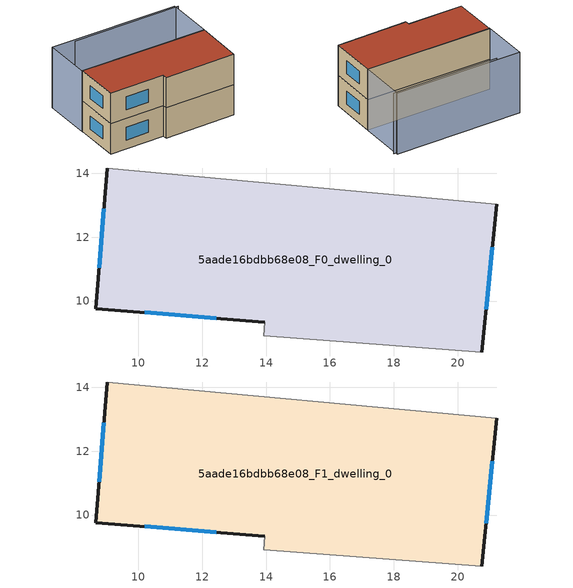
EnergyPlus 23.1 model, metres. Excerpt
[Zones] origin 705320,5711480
5aade16bdbb68e08_F0_dwelling_0
 floor ground (EU_floor_Construction): 21.22,13.02 20.76,8.41 13.93,8.92 13.96,9.34 8.67,9.76 9.02,14.17 z0
 wall outside (EU_wall_Construction): 20.76,8.41 21.22,13.02 / 9.02,14.17 8.67,9.76 13.96,9.34 z0:3
 wall adiabatic (EU_wall_Construction): 21.22,13.02 9.02,14.17 / 13.96,9.34 13.93,8.92 20.76,8.41 z0:3
 window (EU_Window_Construction): 20.89,9.74 21.09,11.69 / 10.2,9.64 12.43,9.47 / 8.92,12.89 8.77,11.04 z0.87:2.13
5aade16bdbb68e08_F1_dwelling_0
 floor to 5aade16bdbb68e08_F0_dwelling_0 (EU_floor_Construction): 21.22,13.02 20.75,8.41 13.93,8.92 13.96,9.34 8.67,9.76 9.02,14.17 z3
 wall outside (EU_wall_Construction): 20.76,8.41 21.22,13.02 / 9.02,14.17 8.67,9.76 13.96,9.34 z3:6
 wall adiabatic (EU_wall_Construction): 21.22,13.02 9.02,14.17 / 13.96,9.34 13.93,8.92 20.76,8.41 z3:6
 window (EU_Window_Construction): 20.89,9.74 21.09,11.69 / 10.2,9.64 12.43,9.47 / 8.92,12.89 8.77,11.04 z3.87:5.13
 roof outside (EU_roof_Construction): 20.76,8.41 21.22,13.02 9.02,14.17 8.67,9.76 13.96,9.34 13.93,8.92 z6
shading: 21.82,17.42 11.49,18.31 / 21.63,17.63 21.22,13.02 / 21.22,13.02 8.98,14.12 / 8.98,14.12 9.39,18.72 / 9.39,18.72 21.63,17.63 z0:6
[Building]
EU S2 Campaign: North Axis=0; Terrain=City; Solar Distribution=FullExterior
[Site:Location]
London: Latitude=51.5; Longitude=-0.5; Time Zone=0; Elevation=25
[SizingPeriod:WeatherFileDays]
AnnualSizingPeriod: Begin Month=1; Begin Day of Month=1; End Month=12; End Day of Month=31; Day of Week for Start Day=Monday; Use Weather File Daylight Saving Period=No; Use Weather File Rain and Snow Indicators=No
[MATERIAL]
EU_InternalMass_Material: Roughness=MediumRough; Thickness=0.1; Conductivity=1; Density=1800; Specific Heat=900; Thermal Absorptance=0.9; Solar Absorptance=0.7; Visible Absorptance=0.7
[MATERIAL:NOMASS] Roughness=MediumRough; Thermal Absorptance=0.9; Solar Absorptance=0.7; Visible Absorptance=0.7
Name | Thermal Resistance
EU_wall_NoMass | 0.724719
EU_roof_NoMass | 2.98947
EU_floor_NoMass | 2.39157
[WINDOWMATERIAL:SIMPLEGLAZINGSYSTEM]
EU_Window_SimpleGlazing: UFactor=2.63425; Solar Heat Gain Coefficient=0.76; Visible Transmittance=0.76
[CONSTRUCTION]
EU_wall_Construction: EU_wall_NoMass
EU_roof_Construction: EU_roof_NoMass
EU_floor_Construction: EU_floor_NoMass
EU_Window_Construction: EU_Window_SimpleGlazing
EU_InternalMass_Construction: EU_InternalMass_Material
[ZONE] Type=1; Multiplier=1; Ceiling Height=autocalculate; Floor Area=autocalculate; Part of Total Floor Area=Yes
Name | Volume
5aade16bdbb68e08_F0_dwelling_0 | 167.005
5aade16bdbb68e08_F1_dwelling_0 | 167.006
[INTERNALMASS] Construction=EU_InternalMass_Construction; Surface Area=55.6686
Name | Zone or ZoneList
5aade16bdbb68e08_F0_dwelling_0_EU_InternalMass | 5aade16bdbb68e08_F0_dwelling_0
5aade16bdbb68e08_F1_dwelling_0_EU_InternalMass | 5aade16bdbb68e08_F1_dwelling_0
[OTHEREQUIPMENT] Fuel Type=Electricity; Design Level Calculation Method=Watts/Area; Power per Zone Floor Area=1; Fraction Latent=0; Fraction Radiant=0; Fraction Lost=0; Carbon Dioxide Generation Rate=0; EndUse Subcategory=EU_Step8_InternalGains
Name | Zone or ZoneList or Space or SpaceList | Schedule
EU_Step8_InternalGain_5aade16bdbb68e08_F0_dwelling_0_f000 | 5aade16bdbb68e08_F0_dwelling_0 | EU_Step8_GainSchedule_5aade16bdbb68e08_F0_dwelling_0_f000
EU_Step8_InternalGain_5aade16bdbb68e08_F1_dwelling_0_f000 | 5aade16bdbb68e08_F1_dwelling_0 | EU_Step8_GainSchedule_5aade16bdbb68e08_F1_dwelling_0_f000
[ZONEVENTILATION:DESIGNFLOWRATE] Schedule=EU_AlwaysOn; Design Flow Rate Calculation Method=AirChanges/Hour; Air Changes per Hour=0.418135; Ventilation Type=Natural; Fan Pressure Rise=0; Fan Total Efficiency=1; Constant Term Coefficient=1; Temperature Term Coefficient=0; Velocity Term Coefficient=0; Velocity Squared Term Coefficient=0; Minimum Indoor Temperature=-100; Maximum Indoor Temperature=100; Delta Temperature=-100; Minimum Outdoor Temperature=-100; Maximum Outdoor Temperature=100; Maximum Wind Speed=40
Name | Zone or ZoneList or Space or SpaceList
EU_ConstantAir_5aade16bdbb68e08_F0_dwelling_0 | 5aade16bdbb68e08_F0_dwelling_0
EU_ConstantAir_5aade16bdbb68e08_F1_dwelling_0 | 5aade16bdbb68e08_F1_dwelling_0
[HVACTEMPLATE:THERMOSTAT] Constant Heating Setpoint=20; Constant Cooling Setpoint=50
EU_HeatOnly_5aade16bdbb68e08_F0_dwelling_0; EU_HeatOnly_5aade16bdbb68e08_F1_dwelling_0
[HVACTEMPLATE:ZONE:IDEALLOADSAIRSYSTEM] System Availability Schedule=EU_AlwaysOn; Maximum Heating Supply Air Temperature=50; Minimum Cooling Supply Air Temperature=13; Maximum Heating Supply Air Humidity Ratio=0.0156; Minimum Cooling Supply Air Humidity Ratio=0.0077; Heating Limit=NoLimit; Cooling Limit=NoLimit; Heating Availability Schedule=EU_AlwaysOn; Cooling Availability Schedule=EU_CoolingOff; Dehumidification Control Type=ConstantSensibleHeatRatio; Cooling Sensible Heat Ratio=0.7; Dehumidification Setpoint=60; Humidification Control Type=None; Humidification Setpoint=30; Outdoor Air Method=None; Outdoor Air Flow Rate per Person=0.00944; Outdoor Air Flow Rate per Zone Floor Area=0; Outdoor Air Flow Rate per Zone=0; Demand Controlled Ventilation Type=None; Outdoor Air Economizer Type=NoEconomizer; Heat Recovery Type=None; Sensible Heat Recovery Effectiveness=0.7; Latent Heat Recovery Effectiveness=0.65
Name | Template Thermostat
5aade16bdbb68e08_F0_dwelling_0 | EU_HeatOnly_5aade16bdbb68e08_F0_dwelling_0
5aade16bdbb68e08_F1_dwelling_0 | EU_HeatOnly_5aade16bdbb68e08_F1_dwelling_0
[SIZING:ZONE] Zone Cooling Design Supply Air Temperature Input Method=SupplyAirTemperature; Zone Cooling Design Supply Air Temperature=13; Zone Heating Design Supply Air Temperature Input Method=SupplyAirTemperature; Zone Heating Design Supply Air Temperature=50; Zone Cooling Design Supply Air Humidity Ratio=0.008; Zone Heating Design Supply Air Humidity Ratio=0.008; Cooling Design Air Flow Method=DesignDay; Cooling Design Air Flow Rate=0; Cooling Minimum Air Flow per Zone Floor Area=0.000762; Cooling Minimum Air Flow=0; Cooling Minimum Air Flow Fraction=0.2; Heating Design Air Flow Method=DesignDay; Heating Design Air Flow Rate=0; Heating Maximum Air Flow per Zone Floor Area=0.002032; Heating Maximum Air Flow=0.141576; Heating Maximum Air Flow Fraction=0.3; Account for Dedicated Outdoor Air System=No; Dedicated Outdoor Air System Control Strategy=NeutralSupplyAir; Dedicated Outdoor Air Low Setpoint Temperature for Design=autosize; Dedicated Outdoor Air High Setpoint Temperature for Design=autosize; Zone Load Sizing Method=Sensible Load Only No Latent Load; Zone Latent Cooling Design Supply Air Humidity Ratio Input Method=HumidityRatioDifference; Zone Cooling Design Supply Air Humidity Ratio Difference=0.005; Zone Latent Heating Design Supply Air Humidity Ratio Input Method=HumidityRatioDifference; Zone Humidification Design Supply Air Humidity Ratio Difference=0.005
5aade16bdbb68e08_F0_dwelling_0; 5aade16bdbb68e08_F1_dwelling_0
[SCHEDULE:CONSTANT]
Name | Hourly Value
EU_AlwaysOn | 1
EU_CoolingOff | 0
[SCHEDULE:FILE] Column Number=1; Rows to Skip at Top=0; Number of Hours of Data=8760; Column Separator=Comma; Interpolate to Timestep=No; Minutes per Item=60; Adjust Schedule for Daylight Savings=Yes
Name | File
EU_Step8_GainSchedule_5aade16bdbb68e08_F0_dwelling_0_f000 | ../../schedules/5aade16bdbb68e08/5aade16bdbb68e08_F0_dwelling_0_f000_gain.csv
EU_Step8_GainSchedule_5aade16bdbb68e08_F1_dwelling_0_f000 | ../../schedules/5aade16bdbb68e08/5aade16bdbb68e08_F1_dwelling_0_f000_gain.csv
